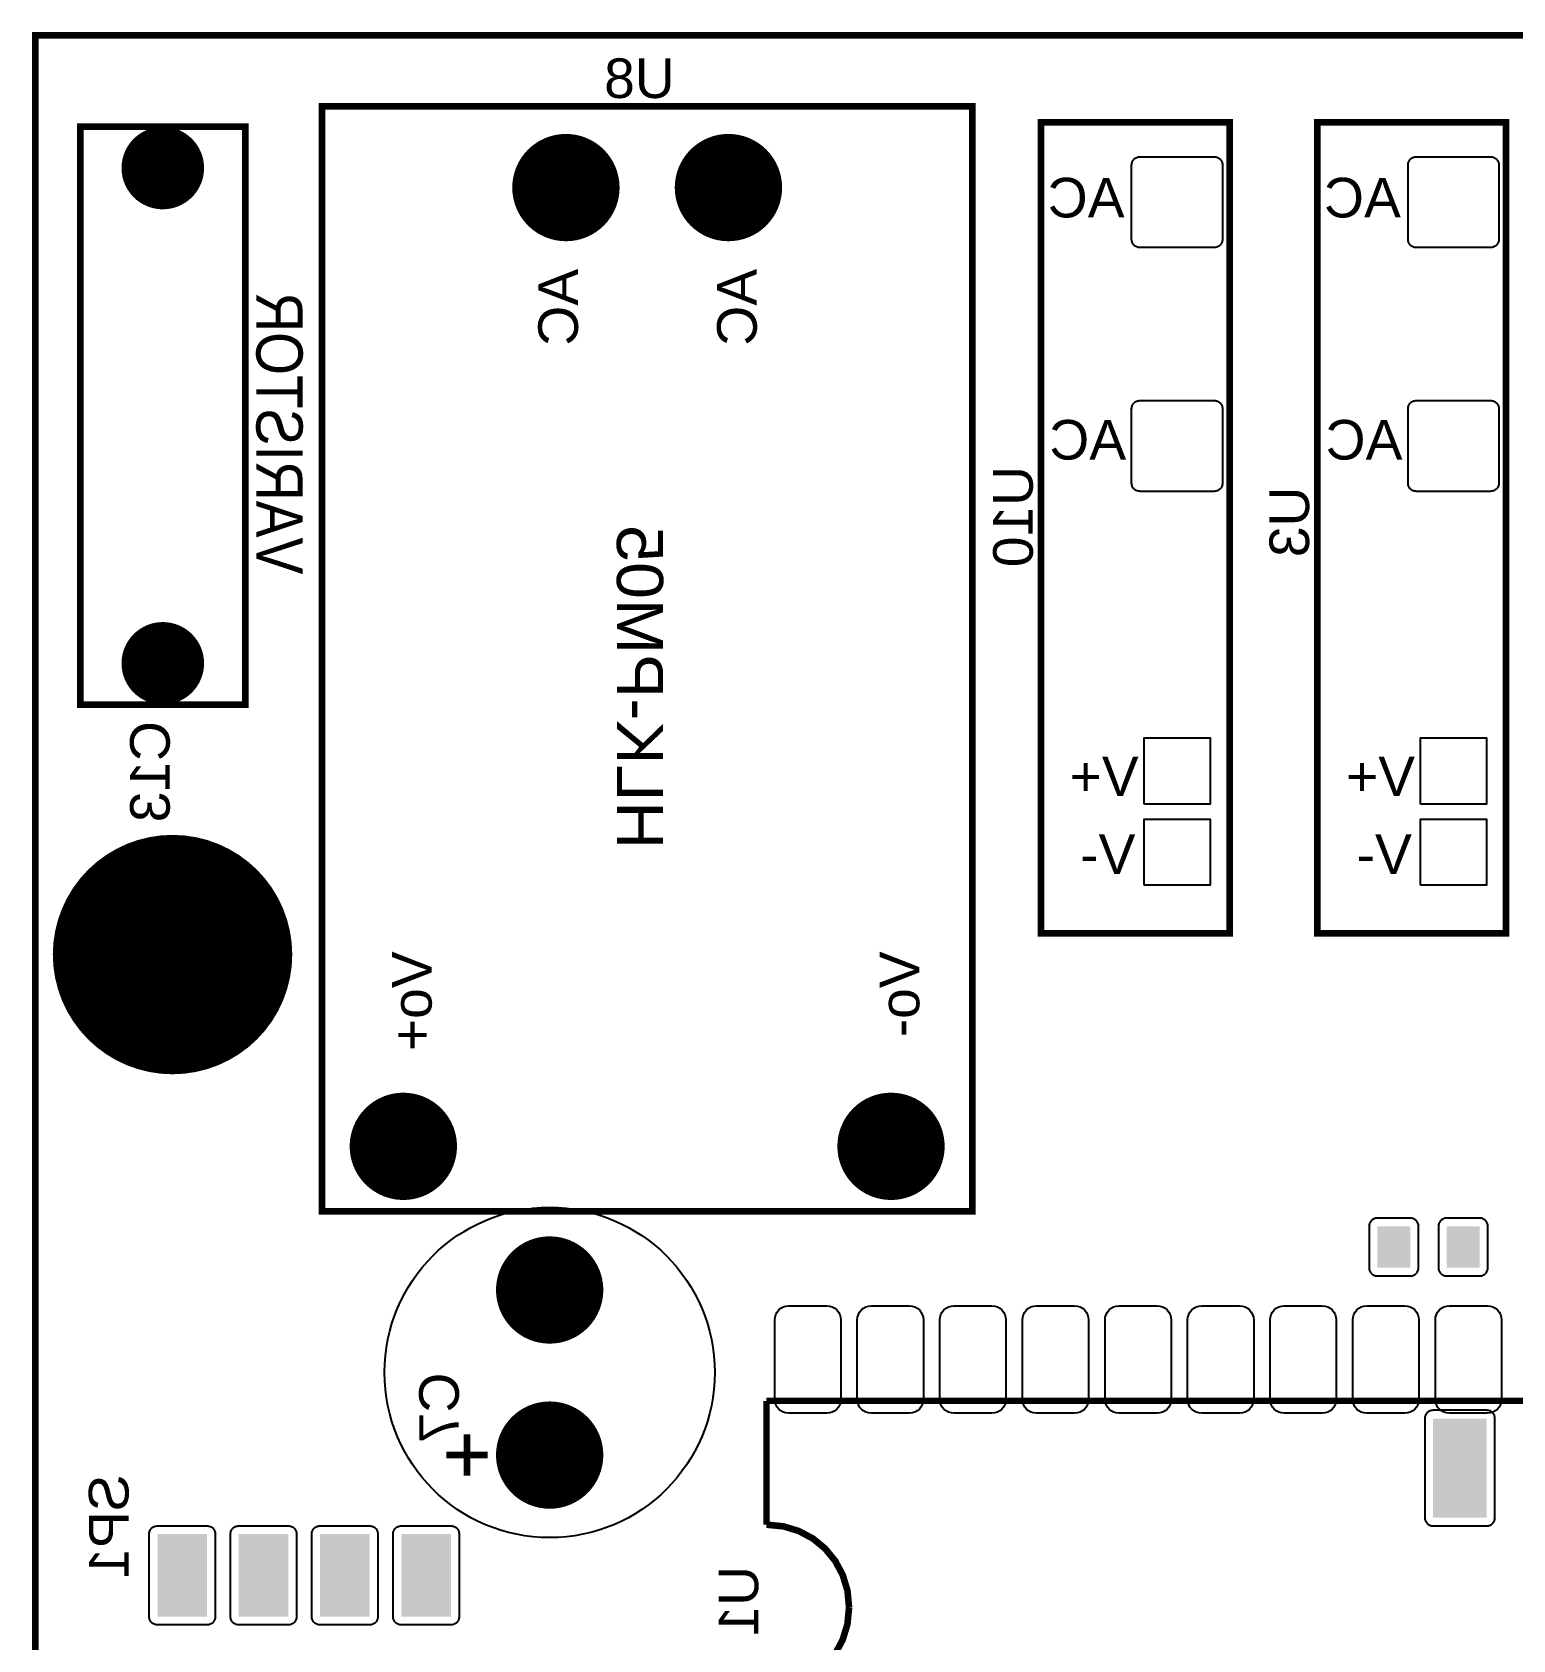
# Model space of a CAD drawing. Header units: inches. Extents: x -4.83 to 0.89, y -1.73 to 1.73.
# Drawn here: x -4.754 to -2.961, y -0.218 to 1.73 of the extents above; entities that cross this region are included whole.
import ezdxf

# ---------------------------------------------------------------- set-up
doc = ezdxf.new("R2010")
doc.units = ezdxf.units.IN
doc.header["$MEASUREMENT"] = 0

# ---------------------------------------------------------------- blocks, each defined once
blk = doc.blocks.new('RPAD')
blk.add_trace([(-0.5, -0.5), (-0.5, 0.5), (0.5, -0.5), (0.5, 0.5)])
blk = doc.blocks.new('EPAD')
at = {"const_width": 0.5}
blk.add_lwpolyline([(-0.25, 0, 1), (0.25, 0, 1)], format="xyb", close=True, dxfattribs=at)

msp = doc.modelspace()

# ---------------------------------------------------------------- linework, layer by layer
at = {"const_width": 0.008}
for points in [[(0.8845, -1.726), (-4.75, -1.726), (-4.75, 1.726), (0.8845, 1.726), (0.8845, -1.726)], [(0.8845, -1.726), (-4.75, -1.726), (-4.75, 1.726), (0.8845, 1.726), (0.8845, -1.726)], [(0.8845, -1.726), (-4.75, -1.726), (-4.75, 1.726), (0.8845, 1.726), (0.8845, -1.726)], [(-3.6155, 0.3016), (-4.4029, 0.3016), (-4.4029, 1.6402), (-3.6155, 1.6402), (-3.6155, 0.3016)], [(-3.6155, 0.3016), (-4.4029, 0.3016), (-4.4029, 1.6402), (-3.6155, 1.6402), (-3.6155, 0.3016)], [(-3.6155, 0.3016), (-4.4029, 0.3016), (-4.4029, 1.6402), (-3.6155, 1.6402), (-3.6155, 0.3016)], [(-4.4958, 0.9154), (-4.6958, 0.9154), (-4.6958, 1.6154), (-4.4958, 1.6154), (-4.4958, 0.9154)], [(-4.4958, 0.9154), (-4.6958, 0.9154), (-4.6958, 1.6154), (-4.4958, 1.6154), (-4.4958, 0.9154)], [(-4.4958, 0.9154), (-4.6958, 0.9154), (-4.6958, 1.6154), (-4.4958, 1.6154), (-4.4958, 0.9154)], [(-3.3039, 0.6382), (-3.5322, 0.6382), (-3.5322, 1.6208), (-3.3039, 1.6208), (-3.3039, 0.6382)], [(-3.3039, 0.6382), (-3.5322, 0.6382), (-3.5322, 1.6208), (-3.3039, 1.6208), (-3.3039, 0.6382)], [(-3.3039, 0.6382), (-3.5322, 0.6382), (-3.5322, 1.6208), (-3.3039, 1.6208), (-3.3039, 0.6382)], [(-2.9692, 0.6382), (-3.1976, 0.6382), (-3.1976, 1.6208), (-2.9692, 1.6208), (-2.9692, 0.6382)], [(-2.9692, 0.6382), (-3.1976, 0.6382), (-3.1976, 1.6208), (-2.9692, 1.6208), (-2.9692, 0.6382)], [(-2.9692, 0.6382), (-3.1976, 0.6382), (-3.1976, 1.6208), (-2.9692, 1.6208), (-2.9692, 0.6382)], [(-3.8647, -0.078), (-3.8647, 0.072)], [(-3.8647, 0.072), (-1.8647, 0.072)], [(-3.8647, -0.078), (-3.8647, 0.072)], [(-3.8647, 0.072), (-1.8647, 0.072)], [(-3.8647, -0.078), (-3.8647, 0.072)], [(-3.8647, 0.072), (-1.8647, 0.072)], [(-4.2273, -0.0187), (-4.2273, 0.0313)], [(-4.2273, -0.0187), (-4.2273, 0.0313)], [(-4.2273, -0.0187), (-4.2273, 0.0313)], [(-4.2523, 0.0063), (-4.2023, 0.0063)], [(-4.2523, 0.0063), (-4.2023, 0.0063)], [(-4.2523, 0.0063), (-4.2023, 0.0063)], [(-3.7647, -0.178), (-3.7667, -0.1576), (-3.7725, -0.1387), (-3.7816, -0.1217), (-3.7937, -0.107), (-3.8085, -0.0948), (-3.8255, -0.0857), (-3.8443, -0.08), (-3.8647, -0.078)], [(-3.7647, -0.178), (-3.7667, -0.1576), (-3.7725, -0.1387), (-3.7816, -0.1217), (-3.7937, -0.107), (-3.8085, -0.0948), (-3.8255, -0.0857), (-3.8443, -0.08), (-3.8647, -0.078)], [(-3.7647, -0.178), (-3.7667, -0.1576), (-3.7725, -0.1387), (-3.7816, -0.1217), (-3.7937, -0.107), (-3.8085, -0.0948), (-3.8255, -0.0857), (-3.8443, -0.08), (-3.8647, -0.078)], [(-3.7647, -0.178), (-3.7667, -0.1986), (-3.7725, -0.2176), (-3.7816, -0.2346), (-3.7937, -0.2493), (-3.8085, -0.2613), (-3.8255, -0.2703), (-3.8443, -0.276), (-3.8647, -0.278)], [(-3.7647, -0.178), (-3.7667, -0.1986), (-3.7725, -0.2176), (-3.7816, -0.2346), (-3.7937, -0.2493), (-3.8085, -0.2613), (-3.8255, -0.2703), (-3.8443, -0.276), (-3.8647, -0.278)], [(-3.7647, -0.178), (-3.7667, -0.1986), (-3.7725, -0.2176), (-3.7816, -0.2346), (-3.7937, -0.2493), (-3.8085, -0.2613), (-3.8255, -0.2703), (-3.8443, -0.276), (-3.8647, -0.278)]]:
    msp.add_lwpolyline(points, dxfattribs=at)
for points in [[(-3.4225, 1.479), (-3.4225, 1.569), (-3.4224, 1.5701), (-3.4223, 1.5711), (-3.422, 1.572), (-3.4217, 1.573), (-3.4213, 1.5738), (-3.4208, 1.5747), (-3.4202, 1.5754), (-3.4196, 1.5761), (-3.4189, 1.5768), (-3.4181, 1.5773), (-3.4173, 1.5778), (-3.4164, 1.5782), (-3.4155, 1.5786), (-3.4145, 1.5788), (-3.4135, 1.579), (-3.4125, 1.579), (-3.3225, 1.579), (-3.3214, 1.579), (-3.3204, 1.5788), (-3.3195, 1.5786), (-3.3185, 1.5782), (-3.3177, 1.5778), (-3.3168, 1.5773), (-3.3161, 1.5768), (-3.3154, 1.5761), (-3.3147, 1.5754), (-3.3142, 1.5747), (-3.3137, 1.5738), (-3.3133, 1.573), (-3.3129, 1.572), (-3.3127, 1.5711), (-3.3125, 1.5701), (-3.3125, 1.569), (-3.3125, 1.479), (-3.3125, 1.478), (-3.3127, 1.477), (-3.3129, 1.476), (-3.3133, 1.4751), (-3.3137, 1.4742), (-3.3142, 1.4734), (-3.3147, 1.4726), (-3.3154, 1.4719), (-3.3161, 1.4713), (-3.3168, 1.4707), (-3.3177, 1.4702), (-3.3185, 1.4698), (-3.3195, 1.4695), (-3.3204, 1.4692), (-3.3214, 1.4691), (-3.3225, 1.469), (-3.4125, 1.469), (-3.4135, 1.4691), (-3.4145, 1.4692), (-3.4155, 1.4695), (-3.4164, 1.4698), (-3.4173, 1.4702), (-3.4181, 1.4707), (-3.4189, 1.4713), (-3.4196, 1.4719), (-3.4202, 1.4726), (-3.4208, 1.4734), (-3.4213, 1.4742), (-3.4217, 1.4751), (-3.422, 1.476), (-3.4223, 1.477), (-3.4224, 1.478), (-3.4225, 1.479)], [(-3.0878, 1.479), (-3.0878, 1.569), (-3.0878, 1.5701), (-3.0876, 1.5711), (-3.0874, 1.572), (-3.0871, 1.573), (-3.0866, 1.5738), (-3.0862, 1.5747), (-3.0856, 1.5754), (-3.0849, 1.5761), (-3.0842, 1.5768), (-3.0835, 1.5773), (-3.0826, 1.5778), (-3.0818, 1.5782), (-3.0808, 1.5786), (-3.0799, 1.5788), (-3.0789, 1.579), (-3.0778, 1.579), (-2.9878, 1.579), (-2.9868, 1.579), (-2.9858, 1.5788), (-2.9848, 1.5786), (-2.9839, 1.5782), (-2.983, 1.5778), (-2.9822, 1.5773), (-2.9814, 1.5768), (-2.9807, 1.5761), (-2.9801, 1.5754), (-2.9795, 1.5747), (-2.979, 1.5738), (-2.9786, 1.573), (-2.9783, 1.572), (-2.978, 1.5711), (-2.9779, 1.5701), (-2.9778, 1.569), (-2.9778, 1.479), (-2.9779, 1.478), (-2.978, 1.477), (-2.9783, 1.476), (-2.9786, 1.4751), (-2.979, 1.4742), (-2.9795, 1.4734), (-2.9801, 1.4726), (-2.9807, 1.4719), (-2.9814, 1.4713), (-2.9822, 1.4707), (-2.983, 1.4702), (-2.9839, 1.4698), (-2.9848, 1.4695), (-2.9858, 1.4692), (-2.9868, 1.4691), (-2.9878, 1.469), (-3.0778, 1.469), (-3.0789, 1.4691), (-3.0799, 1.4692), (-3.0808, 1.4695), (-3.0818, 1.4698), (-3.0826, 1.4702), (-3.0835, 1.4707), (-3.0842, 1.4713), (-3.0849, 1.4719), (-3.0856, 1.4726), (-3.0862, 1.4734), (-3.0866, 1.4742), (-3.0871, 1.4751), (-3.0874, 1.476), (-3.0876, 1.477), (-3.0878, 1.478), (-3.0878, 1.479)], [(-3.4225, 1.1837), (-3.4225, 1.2737), (-3.4224, 1.2748), (-3.4223, 1.2758), (-3.422, 1.2768), (-3.4217, 1.2777), (-3.4213, 1.2786), (-3.4208, 1.2794), (-3.4202, 1.2801), (-3.4196, 1.2809), (-3.4189, 1.2815), (-3.4181, 1.2821), (-3.4173, 1.2826), (-3.4164, 1.283), (-3.4155, 1.2833), (-3.4145, 1.2835), (-3.4135, 1.2837), (-3.4125, 1.2837), (-3.3225, 1.2837), (-3.3214, 1.2837), (-3.3204, 1.2835), (-3.3195, 1.2833), (-3.3185, 1.283), (-3.3177, 1.2826), (-3.3168, 1.2821), (-3.3161, 1.2815), (-3.3154, 1.2809), (-3.3147, 1.2801), (-3.3142, 1.2794), (-3.3137, 1.2786), (-3.3133, 1.2777), (-3.3129, 1.2768), (-3.3127, 1.2758), (-3.3125, 1.2748), (-3.3125, 1.2737), (-3.3125, 1.1837), (-3.3125, 1.1827), (-3.3127, 1.1817), (-3.3129, 1.1807), (-3.3133, 1.1798), (-3.3137, 1.1789), (-3.3142, 1.1781), (-3.3147, 1.1773), (-3.3154, 1.1766), (-3.3161, 1.176), (-3.3168, 1.1754), (-3.3177, 1.1749), (-3.3185, 1.1745), (-3.3195, 1.1742), (-3.3204, 1.1739), (-3.3214, 1.1738), (-3.3225, 1.1737), (-3.4125, 1.1737), (-3.4135, 1.1738), (-3.4145, 1.1739), (-3.4155, 1.1742), (-3.4164, 1.1745), (-3.4173, 1.1749), (-3.4181, 1.1754), (-3.4189, 1.176), (-3.4196, 1.1766), (-3.4202, 1.1773), (-3.4208, 1.1781), (-3.4213, 1.1789), (-3.4217, 1.1798), (-3.422, 1.1807), (-3.4223, 1.1817), (-3.4224, 1.1827), (-3.4225, 1.1837)], [(-3.0878, 1.1837), (-3.0878, 1.2737), (-3.0878, 1.2748), (-3.0876, 1.2758), (-3.0874, 1.2768), (-3.0871, 1.2777), (-3.0866, 1.2786), (-3.0862, 1.2794), (-3.0856, 1.2801), (-3.0849, 1.2809), (-3.0842, 1.2815), (-3.0835, 1.2821), (-3.0826, 1.2826), (-3.0818, 1.283), (-3.0808, 1.2833), (-3.0799, 1.2835), (-3.0789, 1.2837), (-3.0778, 1.2837), (-2.9878, 1.2837), (-2.9868, 1.2837), (-2.9858, 1.2835), (-2.9848, 1.2833), (-2.9839, 1.283), (-2.983, 1.2826), (-2.9822, 1.2821), (-2.9814, 1.2815), (-2.9807, 1.2809), (-2.9801, 1.2801), (-2.9795, 1.2794), (-2.979, 1.2786), (-2.9786, 1.2777), (-2.9783, 1.2768), (-2.978, 1.2758), (-2.9779, 1.2748), (-2.9778, 1.2737), (-2.9778, 1.1837), (-2.9779, 1.1827), (-2.978, 1.1817), (-2.9783, 1.1807), (-2.9786, 1.1798), (-2.979, 1.1789), (-2.9795, 1.1781), (-2.9801, 1.1773), (-2.9807, 1.1766), (-2.9814, 1.176), (-2.9822, 1.1754), (-2.983, 1.1749), (-2.9839, 1.1745), (-2.9848, 1.1742), (-2.9858, 1.1739), (-2.9868, 1.1738), (-2.9878, 1.1737), (-3.0778, 1.1737), (-3.0789, 1.1738), (-3.0799, 1.1739), (-3.0808, 1.1742), (-3.0818, 1.1745), (-3.0826, 1.1749), (-3.0835, 1.1754), (-3.0842, 1.176), (-3.0849, 1.1766), (-3.0856, 1.1773), (-3.0862, 1.1781), (-3.0866, 1.1789), (-3.0871, 1.1798), (-3.0874, 1.1807), (-3.0876, 1.1817), (-3.0878, 1.1827), (-3.0878, 1.1837)], [(-3.4075, 0.795), (-3.4075, 0.875), (-3.3275, 0.875), (-3.3275, 0.795), (-3.4075, 0.795)], [(-3.0728, 0.795), (-3.0728, 0.875), (-2.9928, 0.875), (-2.9928, 0.795), (-3.0728, 0.795)], [(-3.4075, 0.6966), (-3.4075, 0.7766), (-3.3275, 0.7766), (-3.3275, 0.6966), (-3.4075, 0.6966)], [(-3.0728, 0.6966), (-3.0728, 0.7766), (-2.9928, 0.7766), (-2.9928, 0.6966), (-3.0728, 0.6966)], [(-3.085, 0.2933), (-3.125, 0.2933), (-3.1261, 0.2932), (-3.1271, 0.2931), (-3.128, 0.2928), (-3.129, 0.2925), (-3.1298, 0.2921), (-3.1307, 0.2916), (-3.1314, 0.291), (-3.1321, 0.2904), (-3.1328, 0.2897), (-3.1333, 0.2889), (-3.1338, 0.2881), (-3.1343, 0.2872), (-3.1346, 0.2863), (-3.1348, 0.2853), (-3.135, 0.2843), (-3.135, 0.2833), (-3.135, 0.2333), (-3.135, 0.2322), (-3.1348, 0.2312), (-3.1346, 0.2303), (-3.1343, 0.2293), (-3.1338, 0.2285), (-3.1333, 0.2276), (-3.1328, 0.2269), (-3.1321, 0.2262), (-3.1314, 0.2255), (-3.1307, 0.2249), (-3.1298, 0.2245), (-3.129, 0.224), (-3.128, 0.2237), (-3.1271, 0.2235), (-3.1261, 0.2233), (-3.125, 0.2233), (-3.085, 0.2233), (-3.084, 0.2233), (-3.083, 0.2235), (-3.082, 0.2237), (-3.0811, 0.224), (-3.0802, 0.2245), (-3.0794, 0.2249), (-3.0786, 0.2255), (-3.0779, 0.2262), (-3.0773, 0.2269), (-3.0767, 0.2276), (-3.0762, 0.2285), (-3.0758, 0.2293), (-3.0755, 0.2303), (-3.0752, 0.2312), (-3.0751, 0.2322), (-3.075, 0.2333), (-3.075, 0.2833), (-3.0751, 0.2843), (-3.0752, 0.2853), (-3.0755, 0.2863), (-3.0758, 0.2872), (-3.0762, 0.2881), (-3.0767, 0.2889), (-3.0773, 0.2897), (-3.0779, 0.2904), (-3.0786, 0.291), (-3.0794, 0.2916), (-3.0802, 0.2921), (-3.0811, 0.2925), (-3.082, 0.2928), (-3.083, 0.2931), (-3.084, 0.2932), (-3.085, 0.2933)], [(-3.001, 0.2933), (-3.041, 0.2933), (-3.0421, 0.2932), (-3.0431, 0.2931), (-3.044, 0.2928), (-3.045, 0.2925), (-3.0458, 0.2921), (-3.0467, 0.2916), (-3.0474, 0.291), (-3.0481, 0.2904), (-3.0488, 0.2897), (-3.0493, 0.2889), (-3.0498, 0.2881), (-3.0503, 0.2872), (-3.0506, 0.2863), (-3.0508, 0.2853), (-3.051, 0.2843), (-3.051, 0.2833), (-3.051, 0.2333), (-3.051, 0.2322), (-3.0508, 0.2312), (-3.0506, 0.2303), (-3.0503, 0.2293), (-3.0498, 0.2285), (-3.0493, 0.2276), (-3.0488, 0.2269), (-3.0481, 0.2262), (-3.0474, 0.2255), (-3.0467, 0.2249), (-3.0458, 0.2245), (-3.045, 0.224), (-3.044, 0.2237), (-3.0431, 0.2235), (-3.0421, 0.2233), (-3.041, 0.2233), (-3.001, 0.2233), (-3, 0.2233), (-2.999, 0.2235), (-2.998, 0.2237), (-2.9971, 0.224), (-2.9962, 0.2245), (-2.9954, 0.2249), (-2.9946, 0.2255), (-2.9939, 0.2262), (-2.9933, 0.2269), (-2.9927, 0.2276), (-2.9922, 0.2285), (-2.9918, 0.2293), (-2.9915, 0.2303), (-2.9912, 0.2312), (-2.9911, 0.2322), (-2.991, 0.2333), (-2.991, 0.2833), (-2.9911, 0.2843), (-2.9912, 0.2853), (-2.9915, 0.2863), (-2.9918, 0.2872), (-2.9922, 0.2881), (-2.9927, 0.2889), (-2.9933, 0.2897), (-2.9939, 0.2904), (-2.9946, 0.291), (-2.9954, 0.2916), (-2.9962, 0.2921), (-2.9971, 0.2925), (-2.998, 0.2928), (-2.999, 0.2931), (-3, 0.2932), (-3.001, 0.2933)], [(-3.7917, 0.057), (-3.8377, 0.057), (-3.8412, 0.0574), (-3.8444, 0.0584), (-3.8473, 0.0599), (-3.8498, 0.062), (-3.8519, 0.0645), (-3.8534, 0.0674), (-3.8544, 0.0706), (-3.8547, 0.074), (-3.8547, 0.17), (-3.8544, 0.1735), (-3.8534, 0.1767), (-3.8519, 0.1796), (-3.8498, 0.1821), (-3.8473, 0.1842), (-3.8444, 0.1857), (-3.8412, 0.1867), (-3.8377, 0.187), (-3.7917, 0.187), (-3.7882, 0.1867), (-3.785, 0.1857), (-3.7821, 0.1842), (-3.7796, 0.1821), (-3.7776, 0.1796), (-3.776, 0.1767), (-3.7751, 0.1735), (-3.7747, 0.17), (-3.7747, 0.074), (-3.7751, 0.0706), (-3.776, 0.0674), (-3.7776, 0.0645), (-3.7796, 0.062), (-3.7821, 0.0599), (-3.785, 0.0584), (-3.7882, 0.0574), (-3.7917, 0.057)], [(-3.6917, 0.057), (-3.7377, 0.057), (-3.7412, 0.0574), (-3.7444, 0.0584), (-3.7473, 0.0599), (-3.7498, 0.062), (-3.7519, 0.0645), (-3.7534, 0.0674), (-3.7544, 0.0706), (-3.7547, 0.074), (-3.7547, 0.17), (-3.7544, 0.1735), (-3.7534, 0.1767), (-3.7519, 0.1796), (-3.7498, 0.1821), (-3.7473, 0.1842), (-3.7444, 0.1857), (-3.7412, 0.1867), (-3.7377, 0.187), (-3.6917, 0.187), (-3.6882, 0.1867), (-3.685, 0.1857), (-3.6821, 0.1842), (-3.6796, 0.1821), (-3.6776, 0.1796), (-3.676, 0.1767), (-3.6751, 0.1735), (-3.6747, 0.17), (-3.6747, 0.074), (-3.6751, 0.0706), (-3.676, 0.0674), (-3.6776, 0.0645), (-3.6796, 0.062), (-3.6821, 0.0599), (-3.685, 0.0584), (-3.6882, 0.0574), (-3.6917, 0.057)], [(-3.5917, 0.057), (-3.6377, 0.057), (-3.6412, 0.0574), (-3.6444, 0.0584), (-3.6473, 0.0599), (-3.6498, 0.062), (-3.6519, 0.0645), (-3.6534, 0.0674), (-3.6544, 0.0706), (-3.6547, 0.074), (-3.6547, 0.17), (-3.6544, 0.1735), (-3.6534, 0.1767), (-3.6519, 0.1796), (-3.6498, 0.1821), (-3.6473, 0.1842), (-3.6444, 0.1857), (-3.6412, 0.1867), (-3.6377, 0.187), (-3.5917, 0.187), (-3.5882, 0.1867), (-3.585, 0.1857), (-3.5821, 0.1842), (-3.5796, 0.1821), (-3.5776, 0.1796), (-3.576, 0.1767), (-3.5751, 0.1735), (-3.5747, 0.17), (-3.5747, 0.074), (-3.5751, 0.0706), (-3.576, 0.0674), (-3.5776, 0.0645), (-3.5796, 0.062), (-3.5821, 0.0599), (-3.585, 0.0584), (-3.5882, 0.0574), (-3.5917, 0.057)], [(-3.4917, 0.057), (-3.5377, 0.057), (-3.5412, 0.0574), (-3.5444, 0.0584), (-3.5473, 0.0599), (-3.5498, 0.062), (-3.5519, 0.0645), (-3.5534, 0.0674), (-3.5544, 0.0706), (-3.5547, 0.074), (-3.5547, 0.17), (-3.5544, 0.1735), (-3.5534, 0.1767), (-3.5519, 0.1796), (-3.5498, 0.1821), (-3.5473, 0.1842), (-3.5444, 0.1857), (-3.5412, 0.1867), (-3.5377, 0.187), (-3.4917, 0.187), (-3.4882, 0.1867), (-3.485, 0.1857), (-3.4821, 0.1842), (-3.4796, 0.1821), (-3.4776, 0.1796), (-3.476, 0.1767), (-3.4751, 0.1735), (-3.4747, 0.17), (-3.4747, 0.074), (-3.4751, 0.0706), (-3.476, 0.0674), (-3.4776, 0.0645), (-3.4796, 0.062), (-3.4821, 0.0599), (-3.485, 0.0584), (-3.4882, 0.0574), (-3.4917, 0.057)], [(-3.3917, 0.057), (-3.4377, 0.057), (-3.4412, 0.0574), (-3.4444, 0.0584), (-3.4473, 0.0599), (-3.4498, 0.062), (-3.4519, 0.0645), (-3.4534, 0.0674), (-3.4544, 0.0706), (-3.4547, 0.074), (-3.4547, 0.17), (-3.4544, 0.1735), (-3.4534, 0.1767), (-3.4519, 0.1796), (-3.4498, 0.1821), (-3.4473, 0.1842), (-3.4444, 0.1857), (-3.4412, 0.1867), (-3.4377, 0.187), (-3.3917, 0.187), (-3.3882, 0.1867), (-3.385, 0.1857), (-3.3821, 0.1842), (-3.3796, 0.1821), (-3.3776, 0.1796), (-3.376, 0.1767), (-3.3751, 0.1735), (-3.3747, 0.17), (-3.3747, 0.074), (-3.3751, 0.0706), (-3.376, 0.0674), (-3.3776, 0.0645), (-3.3796, 0.062), (-3.3821, 0.0599), (-3.385, 0.0584), (-3.3882, 0.0574), (-3.3917, 0.057)], [(-3.2917, 0.057), (-3.3377, 0.057), (-3.3412, 0.0574), (-3.3444, 0.0584), (-3.3473, 0.0599), (-3.3498, 0.062), (-3.3519, 0.0645), (-3.3534, 0.0674), (-3.3544, 0.0706), (-3.3547, 0.074), (-3.3547, 0.17), (-3.3544, 0.1735), (-3.3534, 0.1767), (-3.3519, 0.1796), (-3.3498, 0.1821), (-3.3473, 0.1842), (-3.3444, 0.1857), (-3.3412, 0.1867), (-3.3377, 0.187), (-3.2917, 0.187), (-3.2882, 0.1867), (-3.285, 0.1857), (-3.2821, 0.1842), (-3.2796, 0.1821), (-3.2776, 0.1796), (-3.276, 0.1767), (-3.2751, 0.1735), (-3.2747, 0.17), (-3.2747, 0.074), (-3.2751, 0.0706), (-3.276, 0.0674), (-3.2776, 0.0645), (-3.2796, 0.062), (-3.2821, 0.0599), (-3.285, 0.0584), (-3.2882, 0.0574), (-3.2917, 0.057)], [(-3.1917, 0.057), (-3.2377, 0.057), (-3.2412, 0.0574), (-3.2444, 0.0584), (-3.2473, 0.0599), (-3.2498, 0.062), (-3.2519, 0.0645), (-3.2534, 0.0674), (-3.2544, 0.0706), (-3.2547, 0.074), (-3.2547, 0.17), (-3.2544, 0.1735), (-3.2534, 0.1767), (-3.2519, 0.1796), (-3.2498, 0.1821), (-3.2473, 0.1842), (-3.2444, 0.1857), (-3.2412, 0.1867), (-3.2377, 0.187), (-3.1917, 0.187), (-3.1882, 0.1867), (-3.185, 0.1857), (-3.1821, 0.1842), (-3.1796, 0.1821), (-3.1776, 0.1796), (-3.176, 0.1767), (-3.1751, 0.1735), (-3.1747, 0.17), (-3.1747, 0.074), (-3.1751, 0.0706), (-3.176, 0.0674), (-3.1776, 0.0645), (-3.1796, 0.062), (-3.1821, 0.0599), (-3.185, 0.0584), (-3.1882, 0.0574), (-3.1917, 0.057)], [(-3.0917, 0.057), (-3.1377, 0.057), (-3.1412, 0.0574), (-3.1444, 0.0584), (-3.1473, 0.0599), (-3.1498, 0.062), (-3.1519, 0.0645), (-3.1534, 0.0674), (-3.1544, 0.0706), (-3.1547, 0.074), (-3.1547, 0.17), (-3.1544, 0.1735), (-3.1534, 0.1767), (-3.1519, 0.1796), (-3.1498, 0.1821), (-3.1473, 0.1842), (-3.1444, 0.1857), (-3.1412, 0.1867), (-3.1377, 0.187), (-3.0917, 0.187), (-3.0882, 0.1867), (-3.085, 0.1857), (-3.0821, 0.1842), (-3.0796, 0.1821), (-3.0776, 0.1796), (-3.076, 0.1767), (-3.0751, 0.1735), (-3.0747, 0.17), (-3.0747, 0.074), (-3.0751, 0.0706), (-3.076, 0.0674), (-3.0776, 0.0645), (-3.0796, 0.062), (-3.0821, 0.0599), (-3.085, 0.0584), (-3.0882, 0.0574), (-3.0917, 0.057)], [(-2.9917, 0.057), (-3.0377, 0.057), (-3.0412, 0.0574), (-3.0444, 0.0584), (-3.0473, 0.0599), (-3.0498, 0.062), (-3.0519, 0.0645), (-3.0534, 0.0674), (-3.0544, 0.0706), (-3.0547, 0.074), (-3.0547, 0.17), (-3.0544, 0.1735), (-3.0534, 0.1767), (-3.0519, 0.1796), (-3.0498, 0.1821), (-3.0473, 0.1842), (-3.0444, 0.1857), (-3.0412, 0.1867), (-3.0377, 0.187), (-2.9917, 0.187), (-2.9882, 0.1867), (-2.985, 0.1857), (-2.9821, 0.1842), (-2.9796, 0.1821), (-2.9776, 0.1796), (-2.976, 0.1767), (-2.9751, 0.1735), (-2.9747, 0.17), (-2.9747, 0.074), (-2.9751, 0.0706), (-2.976, 0.0674), (-2.9776, 0.0645), (-2.9796, 0.062), (-2.9821, 0.0599), (-2.985, 0.0584), (-2.9882, 0.0574), (-2.9917, 0.057)], [(-2.9925, 0.0606), (-3.0575, 0.0606), (-3.0585, 0.0605), (-3.0595, 0.0604), (-3.0605, 0.0601), (-3.0614, 0.0598), (-3.0623, 0.0594), (-3.0631, 0.0589), (-3.0639, 0.0583), (-3.0646, 0.0577), (-3.0652, 0.057), (-3.0658, 0.0562), (-3.0663, 0.0554), (-3.0667, 0.0545), (-3.067, 0.0536), (-3.0673, 0.0526), (-3.0674, 0.0516), (-3.0675, 0.0506), (-3.0675, -0.0694), (-3.0674, -0.0705), (-3.0673, -0.0715), (-3.067, -0.0725), (-3.0667, -0.0734), (-3.0663, -0.0743), (-3.0658, -0.0751), (-3.0652, -0.0759), (-3.0646, -0.0766), (-3.0639, -0.0772), (-3.0631, -0.0778), (-3.0623, -0.0783), (-3.0614, -0.0787), (-3.0605, -0.079), (-3.0595, -0.0793), (-3.0585, -0.0794), (-3.0575, -0.0794), (-2.9925, -0.0794), (-2.9914, -0.0794), (-2.9904, -0.0793), (-2.9894, -0.079), (-2.9885, -0.0787), (-2.9876, -0.0783), (-2.9868, -0.0778), (-2.9861, -0.0772), (-2.9854, -0.0766), (-2.9847, -0.0759), (-2.9841, -0.0751), (-2.9836, -0.0743), (-2.9832, -0.0734), (-2.9829, -0.0725), (-2.9827, -0.0715), (-2.9825, -0.0705), (-2.9825, -0.0694), (-2.9825, 0.0506), (-2.9825, 0.0516), (-2.9827, 0.0526), (-2.9829, 0.0536), (-2.9832, 0.0545), (-2.9836, 0.0554), (-2.9841, 0.0562), (-2.9847, 0.057), (-2.9854, 0.0577), (-2.9861, 0.0583), (-2.9868, 0.0589), (-2.9876, 0.0594), (-2.9885, 0.0598), (-2.9894, 0.0601), (-2.9904, 0.0604), (-2.9914, 0.0605), (-2.9925, 0.0606)], [(-4.6022, -0.0794), (-4.5422, -0.0794), (-4.5412, -0.0794), (-4.5402, -0.0796), (-4.5392, -0.0798), (-4.5383, -0.0801), (-4.5374, -0.0806), (-4.5366, -0.0811), (-4.5358, -0.0816), (-4.5351, -0.0823), (-4.5345, -0.083), (-4.5339, -0.0837), (-4.5334, -0.0846), (-4.533, -0.0854), (-4.5326, -0.0864), (-4.5324, -0.0873), (-4.5323, -0.0883), (-4.5322, -0.0894), (-4.5322, -0.1894), (-4.5323, -0.1904), (-4.5324, -0.1914), (-4.5326, -0.1924), (-4.533, -0.1933), (-4.5334, -0.1942), (-4.5339, -0.195), (-4.5345, -0.1958), (-4.5351, -0.1965), (-4.5358, -0.1971), (-4.5366, -0.1977), (-4.5374, -0.1982), (-4.5383, -0.1986), (-4.5392, -0.1989), (-4.5402, -0.1992), (-4.5412, -0.1993), (-4.5422, -0.1994), (-4.6022, -0.1994), (-4.6032, -0.1993), (-4.6042, -0.1992), (-4.6052, -0.1989), (-4.6061, -0.1986), (-4.607, -0.1982), (-4.6078, -0.1977), (-4.6086, -0.1971), (-4.6093, -0.1965), (-4.61, -0.1958), (-4.6105, -0.195), (-4.611, -0.1942), (-4.6114, -0.1933), (-4.6118, -0.1924), (-4.612, -0.1914), (-4.6122, -0.1904), (-4.6122, -0.1894), (-4.6122, -0.0894), (-4.6122, -0.0883), (-4.612, -0.0873), (-4.6118, -0.0864), (-4.6114, -0.0854), (-4.611, -0.0846), (-4.6105, -0.0837), (-4.61, -0.083), (-4.6093, -0.0823), (-4.6086, -0.0816), (-4.6078, -0.0811), (-4.607, -0.0806), (-4.6061, -0.0801), (-4.6052, -0.0798), (-4.6042, -0.0796), (-4.6032, -0.0794), (-4.6022, -0.0794)], [(-4.5038, -0.0794), (-4.4438, -0.0794), (-4.4427, -0.0794), (-4.4417, -0.0796), (-4.4408, -0.0798), (-4.4398, -0.0801), (-4.439, -0.0806), (-4.4381, -0.0811), (-4.4374, -0.0816), (-4.4367, -0.0823), (-4.436, -0.083), (-4.4355, -0.0837), (-4.435, -0.0846), (-4.4346, -0.0854), (-4.4342, -0.0864), (-4.434, -0.0873), (-4.4338, -0.0883), (-4.4338, -0.0894), (-4.4338, -0.1894), (-4.4338, -0.1904), (-4.434, -0.1914), (-4.4342, -0.1924), (-4.4346, -0.1933), (-4.435, -0.1942), (-4.4355, -0.195), (-4.436, -0.1958), (-4.4367, -0.1965), (-4.4374, -0.1971), (-4.4381, -0.1977), (-4.439, -0.1982), (-4.4398, -0.1986), (-4.4408, -0.1989), (-4.4417, -0.1992), (-4.4427, -0.1993), (-4.4438, -0.1994), (-4.5038, -0.1994), (-4.5048, -0.1993), (-4.5058, -0.1992), (-4.5068, -0.1989), (-4.5077, -0.1986), (-4.5086, -0.1982), (-4.5094, -0.1977), (-4.5102, -0.1971), (-4.5109, -0.1965), (-4.5115, -0.1958), (-4.5121, -0.195), (-4.5126, -0.1942), (-4.513, -0.1933), (-4.5133, -0.1924), (-4.5136, -0.1914), (-4.5137, -0.1904), (-4.5138, -0.1894), (-4.5138, -0.0894), (-4.5137, -0.0883), (-4.5136, -0.0873), (-4.5133, -0.0864), (-4.513, -0.0854), (-4.5126, -0.0846), (-4.5121, -0.0837), (-4.5115, -0.083), (-4.5109, -0.0823), (-4.5102, -0.0816), (-4.5094, -0.0811), (-4.5086, -0.0806), (-4.5077, -0.0801), (-4.5068, -0.0798), (-4.5058, -0.0796), (-4.5048, -0.0794), (-4.5038, -0.0794)], [(-4.4054, -0.0794), (-4.3454, -0.0794), (-4.3443, -0.0794), (-4.3433, -0.0796), (-4.3423, -0.0798), (-4.3414, -0.0801), (-4.3405, -0.0806), (-4.3397, -0.0811), (-4.339, -0.0816), (-4.3382, -0.0823), (-4.3376, -0.083), (-4.337, -0.0837), (-4.3365, -0.0846), (-4.3361, -0.0854), (-4.3358, -0.0864), (-4.3356, -0.0873), (-4.3354, -0.0883), (-4.3354, -0.0894), (-4.3354, -0.1894), (-4.3354, -0.1904), (-4.3356, -0.1914), (-4.3358, -0.1924), (-4.3361, -0.1933), (-4.3365, -0.1942), (-4.337, -0.195), (-4.3376, -0.1958), (-4.3382, -0.1965), (-4.339, -0.1971), (-4.3397, -0.1977), (-4.3405, -0.1982), (-4.3414, -0.1986), (-4.3423, -0.1989), (-4.3433, -0.1992), (-4.3443, -0.1993), (-4.3454, -0.1994), (-4.4054, -0.1994), (-4.4064, -0.1993), (-4.4074, -0.1992), (-4.4084, -0.1989), (-4.4093, -0.1986), (-4.4102, -0.1982), (-4.411, -0.1977), (-4.4118, -0.1971), (-4.4125, -0.1965), (-4.4131, -0.1958), (-4.4137, -0.195), (-4.4142, -0.1942), (-4.4146, -0.1933), (-4.4149, -0.1924), (-4.4152, -0.1914), (-4.4153, -0.1904), (-4.4154, -0.1894), (-4.4154, -0.0894), (-4.4153, -0.0883), (-4.4152, -0.0873), (-4.4149, -0.0864), (-4.4146, -0.0854), (-4.4142, -0.0846), (-4.4137, -0.0837), (-4.4131, -0.083), (-4.4125, -0.0823), (-4.4118, -0.0816), (-4.411, -0.0811), (-4.4102, -0.0806), (-4.4093, -0.0801), (-4.4084, -0.0798), (-4.4074, -0.0796), (-4.4064, -0.0794), (-4.4054, -0.0794)], [(-4.3069, -0.0794), (-4.2469, -0.0794), (-4.2459, -0.0794), (-4.2449, -0.0796), (-4.2439, -0.0798), (-4.243, -0.0801), (-4.2421, -0.0806), (-4.2413, -0.0811), (-4.2405, -0.0816), (-4.2398, -0.0823), (-4.2392, -0.083), (-4.2386, -0.0837), (-4.2381, -0.0846), (-4.2377, -0.0854), (-4.2374, -0.0864), (-4.2371, -0.0873), (-4.237, -0.0883), (-4.2369, -0.0894), (-4.2369, -0.1894), (-4.237, -0.1904), (-4.2371, -0.1914), (-4.2374, -0.1924), (-4.2377, -0.1933), (-4.2381, -0.1942), (-4.2386, -0.195), (-4.2392, -0.1958), (-4.2398, -0.1965), (-4.2405, -0.1971), (-4.2413, -0.1977), (-4.2421, -0.1982), (-4.243, -0.1986), (-4.2439, -0.1989), (-4.2449, -0.1992), (-4.2459, -0.1993), (-4.2469, -0.1994), (-4.3069, -0.1994), (-4.308, -0.1993), (-4.309, -0.1992), (-4.3099, -0.1989), (-4.3109, -0.1986), (-4.3117, -0.1982), (-4.3126, -0.1977), (-4.3133, -0.1971), (-4.314, -0.1965), (-4.3147, -0.1958), (-4.3152, -0.195), (-4.3157, -0.1942), (-4.3162, -0.1933), (-4.3165, -0.1924), (-4.3167, -0.1914), (-4.3169, -0.1904), (-4.3169, -0.1894), (-4.3169, -0.0894), (-4.3169, -0.0883), (-4.3167, -0.0873), (-4.3165, -0.0864), (-4.3162, -0.0854), (-4.3157, -0.0846), (-4.3152, -0.0837), (-4.3147, -0.083), (-4.314, -0.0823), (-4.3133, -0.0816), (-4.3126, -0.0811), (-4.3117, -0.0806), (-4.3109, -0.0801), (-4.3099, -0.0798), (-4.309, -0.0796), (-4.308, -0.0794), (-4.3069, -0.0794)]]:
    msp.add_lwpolyline(points, close=True)
msp.add_circle((-4.1273, 0.1063), 0.2)
msp.add_circle((-4.1273, 0.1063), 0.2)
msp.add_circle((-4.1273, 0.1063), 0.2)

# ---------------------------------------------------------------- block references
for name, p, xscale, yscale in [('EPAD', (-4.5958, 1.5654), -0.1, 0.1), ('EPAD', (-4.1076, 1.5417), -0.13, 0.13), ('EPAD', (-3.9108, 1.5417), -0.13, 0.13), ('EPAD', (-4.5958, 0.9654), -0.1, 0.1), ('EPAD', (-4.584, 0.6126), -0.29, 0.29), ('EPAD', (-4.3045, 0.3803), -0.13, 0.13), ('EPAD', (-3.7139, 0.3803), -0.13, 0.13), ('RPAD', (-3.105, 0.2583), -0.04, 0.05), ('RPAD', (-3.021, 0.2583), -0.04, 0.05), ('EPAD', (-4.1273, 0.2063), -0.13, 0.13), ('EPAD', (-4.1273, 0.0063), -0.13, 0.13), ('RPAD', (-3.025, -0.0094), -0.065, 0.12), ('RPAD', (-4.5722, -0.1394), -0.06, 0.1), ('RPAD', (-4.4738, -0.1394), -0.06, 0.1), ('RPAD', (-4.3754, -0.1394), -0.06, 0.1), ('RPAD', (-4.2769, -0.1394), -0.06, 0.1)]:
    msp.add_blockref(name, p, dxfattribs=dict(xscale=xscale, yscale=yscale))

# ---------------------------------------------------------------- texts
at = {"text_generation_flag": 2, "width": 1.041667}
for s, p in [('U8', (-3.9759, 1.6502)), ('U8', (-3.9759, 1.6502)), ('U8', (-3.9759, 1.6502)), ('AC', (-3.431, 1.5055)), ('AC', (-3.431, 1.5055)), ('AC', (-3.431, 1.5055)), ('AC', (-3.0964, 1.5055)), ('AC', (-3.0964, 1.5055)), ('AC', (-3.0964, 1.5055)), ('AC', (-3.4291, 1.2122)), ('AC', (-3.4291, 1.2122)), ('AC', (-3.4291, 1.2122)), ('AC', (-3.0945, 1.2122)), ('AC', (-3.0945, 1.2122)), ('AC', (-3.0945, 1.2122)), ('V+', (-3.414, 0.8045)), ('V+', (-3.414, 0.8045)), ('V+', (-3.414, 0.8045)), ('V+', (-3.0793, 0.8045)), ('V+', (-3.0793, 0.8045)), ('V+', (-3.0793, 0.8045)), ('V-', (-3.4179, 0.7101)), ('V-', (-3.4179, 0.7101)), ('V-', (-3.4179, 0.7101)), ('V-', (-3.0832, 0.7101)), ('V-', (-3.0832, 0.7101)), ('V-', (-3.0832, 0.7101))]:
    msp.add_text(s, height=0.048, dxfattribs=at).set_placement(p)
at = {"text_generation_flag": 2}
for s, height, rotation, width, p in [('AC', 0.048, 90, 1.041667, (-4.093, 1.4433)), ('AC', 0.048, 90, 1.041667, (-4.093, 1.4433)), ('AC', 0.048, 90, 1.041667, (-4.093, 1.4433)), ('AC', 0.048, 90, 1.041667, (-3.8765, 1.4433)), ('AC', 0.048, 90, 1.041667, (-3.8765, 1.4433)), ('AC', 0.048, 90, 1.041667, (-3.8765, 1.4433)), ('VARISTOR', 0.056, 270, 0.892857, (-4.4825, 1.0732)), ('VARISTOR', 0.056, 270, 0.892857, (-4.4825, 1.0732)), ('VARISTOR', 0.056, 270, 0.892857, (-4.4825, 1.0732)), ('U10', 0.048, 90, 1.041667, (-3.5422, 1.2045)), ('U10', 0.048, 90, 1.041667, (-3.5422, 1.2045)), ('U10', 0.048, 90, 1.041667, (-3.5422, 1.2045)), ('U3', 0.048, 90, 1.041667, (-3.2076, 1.1795)), ('U3', 0.048, 90, 1.041667, (-3.2076, 1.1795)), ('U3', 0.048, 90, 1.041667, (-3.2076, 1.1795)), ('HLK-PM05', 0.056, 270, 1.071429, (-4.0459, 0.7403)), ('HLK-PM05', 0.056, 270, 1.071429, (-4.0459, 0.7403)), ('HLK-PM05', 0.056, 270, 1.071429, (-4.0459, 0.7403)), ('C13', 0.048, 90, 1.041667, (-4.5874, 0.8955)), ('C13', 0.048, 90, 1.041667, (-4.5874, 0.8955)), ('C13', 0.048, 90, 1.041667, (-4.5874, 0.8955)), ('Vo+', 0.048, 90, 1.041667, (-4.2702, 0.6165)), ('Vo+', 0.048, 90, 1.041667, (-4.2702, 0.6165)), ('Vo+', 0.048, 90, 1.041667, (-4.2702, 0.6165)), ('Vo-', 0.048, 90, 1.041667, (-3.6796, 0.6165)), ('Vo-', 0.048, 90, 1.041667, (-3.6796, 0.6165)), ('Vo-', 0.048, 90, 1.041667, (-3.6796, 0.6165)), ('C7', 0.048, 90, 1.041667, (-4.2373, 0.1063)), ('C7', 0.048, 90, 1.041667, (-4.2373, 0.1063)), ('C7', 0.048, 90, 1.041667, (-4.2373, 0.1063)), ('SP1', 0.048, 90, 1.041667, (-4.6373, -0.0171)), ('SP1', 0.048, 90, 1.041667, (-4.6373, -0.0171)), ('SP1', 0.048, 90, 1.041667, (-4.6373, -0.0171)), ('U1', 0.048, 90, 1.041667, (-3.8747, -0.128)), ('U1', 0.048, 90, 1.041667, (-3.8747, -0.128)), ('U1', 0.048, 90, 1.041667, (-3.8747, -0.128))]:
    msp.add_text(s, height=height, rotation=rotation, dxfattribs=dict(at, width=width)).set_placement(p)

doc.saveas('drawing.dxf')
